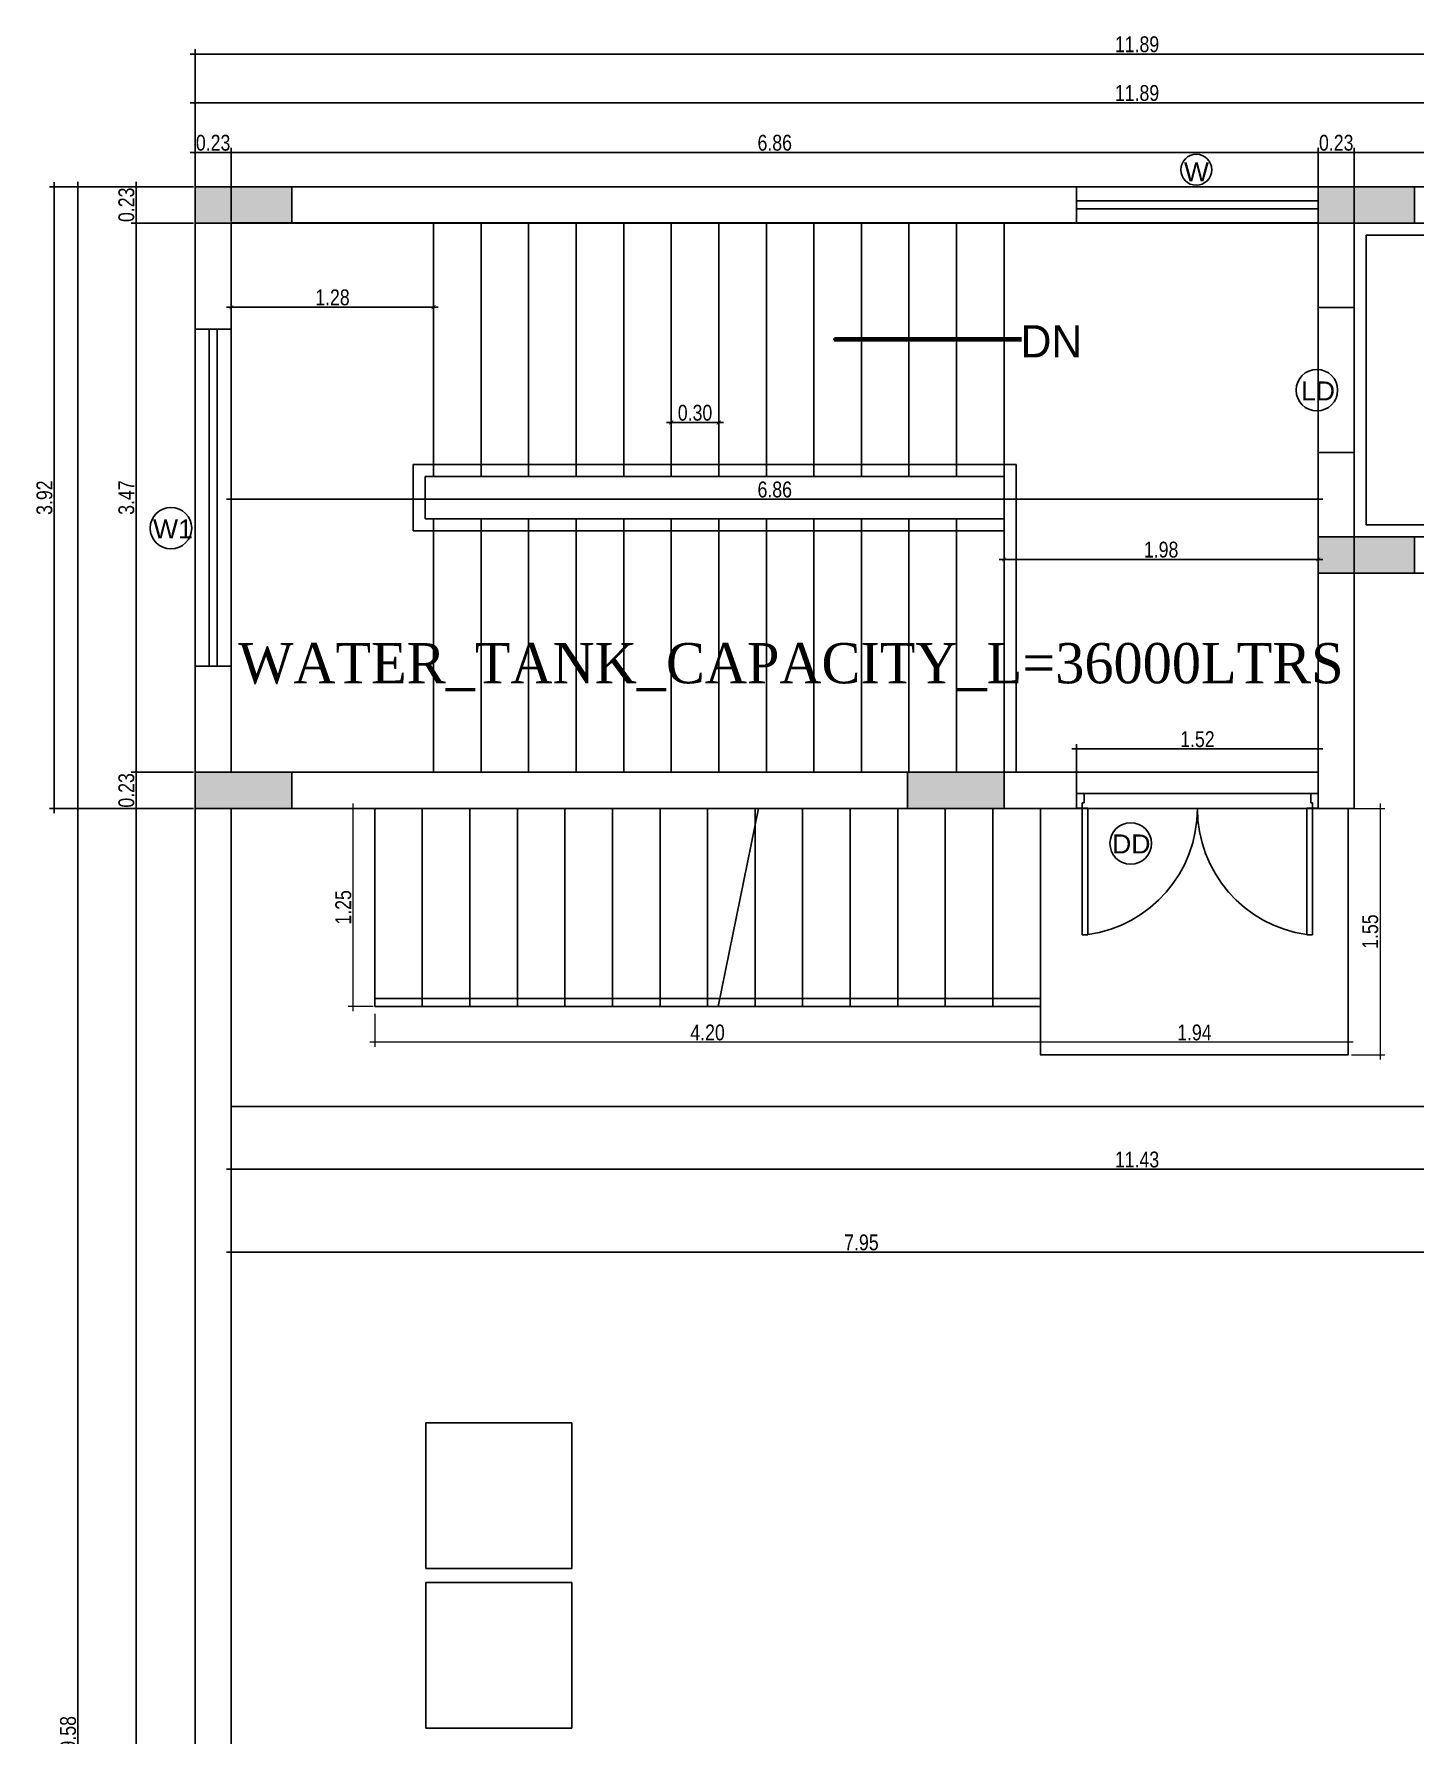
# Model space of a CAD drawing. Header units: metres. Extents: x 13627 to 13863, y 9458 to 9526.
# Drawn here: x 13849.8 to 13858.51, y 9486.92 to 9497.65 of the extents above; entities that cross this region are included whole.
import ezdxf

# ---------------------------------------------------------------- set-up
doc = ezdxf.new("R2010")
doc.units = ezdxf.units.M
doc.header["$LTSCALE"] = 150
doc.header["$PDMODE"] = 35
doc.linetypes.add('DOT2', pattern=[0.125, 0, -0.125])
doc.linetypes.add('HIDDEN', pattern=[0.375, 0.25, -0.125])
doc.layers.get('0').update_dxf_attribs({"linetype": 'CONTINUOUS'})
doc.layers.get('DEFPOINTS').update_dxf_attribs({"color": 1, "linetype": 'CONTINUOUS'})
for name, color, linetype, lineweight in [('AR_WALL', 7, 'CONTINUOUS', 40), ('BLK_1_FLR_3_STAIR_1_FLIGHT_1', 7, 'CONTINUOUS', 0), ('BLK_1_FLR_3_STAIR_1_LANDING_1', 7, 'CONTINUOUS', 0)]:
    doc.layers.add(name, color=color, linetype=linetype, lineweight=lineweight)
doc.layers.add('BLK_1_FLR_3_BLT_UP_AREA', color=1, linetype='CONTINUOUS', plot=False)
for name, color, linetype in [('BLK_1_FLR_3_EXIT_WIDTH_DOOR', 2, 'CONTINUOUS'), ('BLK_1_FLR_3_ROOF_AREA', 54, 'CONTINUOUS'), ('BLK_1_FLR_4_ROOF_AREA', 54, 'CONTINUOUS'), ('BLK_1_LVL_3_BLDG_FOOT_PRINT', 1, 'CONTINUOUS'), ('BLK_1_ROOF_WATER_TANK_HT', 235, 'CONTINUOUS'), ('BLK_1_STAIR_HEADROOM', 55, 'CONTINUOUS'), ('BLK_1_TERRACESERVICE_UTILITYDISTANCE', 1, 'CONTINUOUS'), ('DIM', 7, 'CONTINUOUS'), ('DOOR', 1, 'CONTINUOUS'), ('SOLAR_PANEL', 3, 'CONTINUOUS'), ('SOLAR_WATER_HEATER', 1, 'CONTINUOUS'), ('WALL', 7, 'CONTINUOUS'), ('WATER_TANK_CALCULATION', 150, 'CONTINUOUS')]:
    doc.layers.add(name, color=color, linetype=linetype)
doc.styles.add('23', font='sanss___.ttf', dxfattribs={"width": 0.95})
doc.styles.add('Arial', font='arial.ttf', dxfattribs={"width": 0.8})
doc.styles.add('ED', font='romantic.ttf', dxfattribs={"width": 0.96})
doc.styles.add('Int gokilan', font='arial.ttf', dxfattribs={"height": 12})
doc.styles.add('ROMANS', font='sanss___.ttf', dxfattribs={"width": 0.95})
doc.dimstyles.new('Copy of vi', dxfattribs={"dimscale": 0, "dimtxt": 12, "dimasz": 1, "dimexe": 0.1875, "dimexo": 0.0625, "dimgap": 1, "dimtad": 1, "dimdec": 1, "dimrnd": 0.5, "dimzin": 3, "dimdsep": 46, "dimlunit": 4, "dimtxsty": 'ROMANS', "dimblk1": 'ARR', "dimblk2": 'ARR', "dimsah": 1, "dimcen": 0.0625, "dimdle": 5.5, "dimse1": 1, "dimse2": 1, "dimclrd": 11, "dimclre": 9, "dimclrt": 2, "dimadec": 0, "dimazin": 0, "dimtfac": 0.6, "dimtdec": 1, "dimtmove": 2, "dimatfit": 3, "dimldrblk": 'A', "dimfxl": 0, "dimtolj": 1, "dimtzin": 2, "dimarcsym": 0})
doc.dimstyles.get("Standard").update_dxf_attribs({"dimtxt": 0.1, "dimasz": 0.1, "dimexe": 0.03, "dimexo": 0.01, "dimgap": 0.01, "dimtad": 1, "dimzin": 3, "dimdsep": 46, "dimtxsty": 'Arial', "dimblk": 'ARCHTICK', "dimcen": 0.0625, "dimdle": 0.03, "dimclrd": 256, "dimclre": 9, "dimclrt": 256, "dimadec": 0, "dimazin": 0, "dimtfac": 0.6, "dimtofl": 0, "dimtmove": 1, "dimatfit": 3, "dimldrblk": 'OPEN90', "dimfxl": 0, "dimtolj": 1, "dimtzin": 0, "dimlwd": -1, "dimlwe": -1, "dimarcsym": 0})

# ---------------------------------------------------------------- blocks, each defined once
blk = doc.blocks.new('A')
at = {"layer": 'DIM', "color": 9, "linetype": 'ByBlock'}
for p, q in [((-0.13, 0), (0.13, 0)), ((-0.08, -0.08), (0.08, 0.08)), ((0, 0.13), (0, -0.13))]:
    blk.add_line(p, q, dxfattribs=at)
blk = doc.blocks.new('ARROW')
at = {"layer": 'WALL'}
blk.add_blockref('A', (0, 0), dxfattribs=at)
blk = doc.blocks.new('ARR')
at = {"layer": 'DIM'}
blk.add_blockref('ARROW', (0, 0), dxfattribs=at)
blk = doc.blocks.new('_ArchTick')
at = {"color": 0, "linetype": 'ByBlock', "const_width": 0.00381}
blk.add_lwpolyline([(-0.0127, -0.0127), (0.0127, 0.0127)], dxfattribs=at)
blk = doc.blocks.new('*D246')
blk.add_line((48.342, 20.567), (47.006, 20.567))
at = {"color": 9}
for p, q in [((47.036, 20.346), (47.036, 20.597)), ((48.312, 20.346), (48.312, 20.597))]:
    blk.add_line(p, q, dxfattribs=at)
at = {"layer": 'DEFPOINTS', "color": 0}
for p in [(47.036, 20.567), (47.036, 20.336), (48.312, 20.336)]:
    blk.add_point(p, dxfattribs=at)
at = {"rotation": 180}
blk.add_blockref('_ArchTick', (47.036, 20.567), dxfattribs=at)
blk.add_blockref('_ArchTick', (48.312, 20.567))
at = {"insert": (47.674, 20.628), "char_height": 0.1, "attachment_point": 5, "style": 'Arial'}
blk.add_mtext('\\A1;1.28', dxfattribs=at)
blk = doc.blocks.new('_Open90')
at = {"layer": 'AR_WALL', "color": 0, "lineweight": -2}
for p, q in [((0, 0), (-0.0254, 0)), ((-0.0127, 0.0127), (0, 0)), ((0, 0), (-0.0127, -0.0127))]:
    blk.add_line(p, q, dxfattribs=at)
blk = doc.blocks.new('A$C1378589D')
at = {"layer": 'DOOR', "color": 40}
for p, q in [((0.035, 0.094), (0.035, 0.892)), ((0.071, 0.892), (0.035, 0.892)), ((0.071, 0.094), (0.071, 0.892)), ((1.453, 0.094), (1.453, 0.892)), ((1.453, 0.892), (1.489, 0.892)), ((1.489, 0.094), (1.489, 0.892)), ((0.035, 0.094), (0.071, 0.094)), ((1.489, 0.094), (1.453, 0.094))]:
    blk.add_line(p, q, dxfattribs=at)
at = {"layer": 'DOOR', "color": 230}
for p, q in [((0.035, 0.094), (0, 0.094)), ((0, 0), (0, 0.094)), ((0, 0), (0.047, 0)), ((0.035, 0.059), (0.035, 0.094)), ((0.047, 0.059), (0.035, 0.059)), ((0.047, 0), (0.047, 0.059)), ((1.477, 0.059), (1.489, 0.059)), ((1.477, 0), (1.477, 0.059)), ((1.524, 0), (1.477, 0)), ((1.489, 0.094), (1.524, 0.094)), ((1.489, 0.059), (1.489, 0.094)), ((1.524, 0), (1.524, 0.094))]:
    blk.add_line(p, q, dxfattribs=at)
at = {"layer": 'DOOR', "color": 145}
for centre, start, end in [((-0.04, 0.097), 359.8144, 82.0332), ((1.564, 0.097), 97.9668, 180.1856)]:
    blk.add_arc(centre, 0.802, start, end, dxfattribs=at)
blk = doc.blocks.new('*D248')
at = {"color": 9}
for p, q in [((51.912, 18.872), (51.912, 19.005)), ((53.894, 19.044), (53.894, 18.945))]:
    blk.add_line(p, q, dxfattribs=at)
blk.add_line((53.924, 18.975), (51.882, 18.975))
at = {"layer": 'DEFPOINTS', "color": 0}
for p in [(53.894, 19.054), (51.912, 18.975), (51.912, 18.862)]:
    blk.add_point(p, dxfattribs=at)
at = {"rotation": 180}
blk.add_blockref('_ArchTick', (51.912, 18.975), dxfattribs=at)
blk.add_blockref('_ArchTick', (53.894, 18.975))
at = {"insert": (52.903, 19.036), "char_height": 0.1, "attachment_point": 5, "style": 'Arial'}
blk.add_mtext('\\A1;1.98', dxfattribs=at)
blk = doc.blocks.new('*D220')
blk.add_line((50.142, 19.839), (49.782, 19.839))
at = {"color": 9}
for p, q in [((49.812, 19.841), (49.812, 19.809)), ((50.112, 19.841), (50.112, 19.809))]:
    blk.add_line(p, q, dxfattribs=at)
at = {"layer": 'DEFPOINTS', "color": 0}
for p in [(49.812, 19.851), (49.812, 19.839), (50.112, 19.851)]:
    blk.add_point(p, dxfattribs=at)
at = {"rotation": 180}
blk.add_blockref('_ArchTick', (49.812, 19.839), dxfattribs=at)
blk.add_blockref('_ArchTick', (50.112, 19.839))
at = {"insert": (49.962, 19.9), "char_height": 0.1, "attachment_point": 5, "style": 'Arial'}
blk.add_mtext('\\A1;0.30', dxfattribs=at)
blk = doc.blocks.new('*D221')
blk.add_line((47.066, 21.543), (46.777, 21.543))
at = {"color": 9}
for p, q in [((46.807, 21.108), (46.807, 21.573)), ((47.036, 21.108), (47.036, 21.573))]:
    blk.add_line(p, q, dxfattribs=at)
at = {"layer": 'DEFPOINTS', "color": 0}
for p in [(46.807, 21.543), (46.807, 21.098), (47.036, 21.098)]:
    blk.add_point(p, dxfattribs=at)
at = {"xscale": 0.1, "yscale": 0.1, "zscale": 0.1, "rotation": 180}
blk.add_blockref('_ArchTick', (46.807, 21.543), dxfattribs=at)
at = {"xscale": 0.1, "yscale": 0.1, "zscale": 0.1}
blk.add_blockref('_ArchTick', (47.036, 21.543), dxfattribs=at)
at = {"insert": (46.921, 21.604), "char_height": 0.1, "attachment_point": 5, "style": 'Arial'}
blk.add_mtext('\\A1;0.23', dxfattribs=at)
blk = doc.blocks.new('*D222')
blk.add_line((47.006, 21.543), (53.924, 21.543))
at = {"color": 9}
for p, q in [((47.036, 21.118), (47.036, 21.573)), ((53.894, 21.108), (53.894, 21.573))]:
    blk.add_line(p, q, dxfattribs=at)
at = {"layer": 'DEFPOINTS', "color": 0}
for p in [(53.894, 21.543), (47.036, 21.108), (53.894, 21.098)]:
    blk.add_point(p, dxfattribs=at)
at = {"xscale": 0.1, "yscale": 0.1, "zscale": 0.1, "rotation": 180}
blk.add_blockref('_ArchTick', (47.036, 21.543), dxfattribs=at)
at = {"xscale": 0.1, "yscale": 0.1, "zscale": 0.1}
blk.add_blockref('_ArchTick', (53.894, 21.543), dxfattribs=at)
at = {"insert": (50.465, 21.604), "char_height": 0.1, "attachment_point": 5, "style": 'Arial'}
blk.add_mtext('\\A1;6.86', dxfattribs=at)
blk = doc.blocks.new('*D223')
blk.add_line((53.864, 21.543), (54.152, 21.543))
at = {"color": 9}
for p, q in [((53.894, 21.108), (53.894, 21.573)), ((54.122, 21.108), (54.122, 21.573))]:
    blk.add_line(p, q, dxfattribs=at)
at = {"layer": 'DEFPOINTS', "color": 0}
for p in [(54.122, 21.543), (53.894, 21.098), (54.122, 21.098)]:
    blk.add_point(p, dxfattribs=at)
at = {"xscale": 0.1, "yscale": 0.1, "zscale": 0.1, "rotation": 180}
blk.add_blockref('_ArchTick', (53.894, 21.543), dxfattribs=at)
at = {"xscale": 0.1, "yscale": 0.1, "zscale": 0.1}
blk.add_blockref('_ArchTick', (54.122, 21.543), dxfattribs=at)
at = {"insert": (54.008, 21.604), "char_height": 0.1, "attachment_point": 5, "style": 'Arial'}
blk.add_mtext('\\A1;0.23', dxfattribs=at)
blk = doc.blocks.new('*D224')
blk.add_line((54.092, 21.543), (55.829, 21.543))
at = {"color": 9}
for p, q in [((54.122, 21.118), (54.122, 21.573)), ((55.799, 21.108), (55.799, 21.573))]:
    blk.add_line(p, q, dxfattribs=at)
at = {"layer": 'DEFPOINTS', "color": 0}
for p in [(55.799, 21.543), (54.122, 21.108), (55.799, 21.098)]:
    blk.add_point(p, dxfattribs=at)
at = {"xscale": 0.1, "yscale": 0.1, "zscale": 0.1, "rotation": 180}
blk.add_blockref('_ArchTick', (54.122, 21.543), dxfattribs=at)
at = {"xscale": 0.1, "yscale": 0.1, "zscale": 0.1}
blk.add_blockref('_ArchTick', (55.799, 21.543), dxfattribs=at)
at = {"insert": (54.96, 21.604), "char_height": 0.1, "attachment_point": 5, "style": 'Arial'}
blk.add_mtext('\\A1;1.68', dxfattribs=at)
blk = doc.blocks.new('*D228')
blk.add_line((58.724, 21.857), (46.777, 21.857))
at = {"color": 9}
for p, q in [((46.807, 21.337), (46.807, 21.887)), ((58.694, 21.337), (58.694, 21.887))]:
    blk.add_line(p, q, dxfattribs=at)
at = {"layer": 'DEFPOINTS', "color": 0}
for p in [(46.807, 21.857), (46.807, 21.327), (58.694, 21.327)]:
    blk.add_point(p, dxfattribs=at)
at = {"xscale": 0.1, "yscale": 0.1, "zscale": 0.1, "rotation": 180}
blk.add_blockref('_ArchTick', (46.807, 21.857), dxfattribs=at)
at = {"xscale": 0.1, "yscale": 0.1, "zscale": 0.1}
blk.add_blockref('_ArchTick', (58.694, 21.857), dxfattribs=at)
at = {"insert": (52.751, 21.918), "char_height": 0.1, "attachment_point": 5, "style": 'Arial'}
blk.add_mtext('\\A1;11.89', dxfattribs=at)
blk = doc.blocks.new('*D239')
at = {"color": 9}
for p, q in [((46.797, 17.403), (46.405, 17.403)), ((46.797, 1.972), (46.405, 1.972))]:
    blk.add_line(p, q, dxfattribs=at)
blk.add_line((46.435, 1.942), (46.435, 17.433))
at = {"layer": 'DEFPOINTS', "color": 0}
for p in [(46.435, 17.403), (46.807, 17.403), (46.807, 1.972)]:
    blk.add_point(p, dxfattribs=at)
at = {"xscale": 0.1, "yscale": 0.1, "zscale": 0.1}
for p, rotation in [((46.435, 17.403), 90), ((46.435, 1.972), 270)]:
    blk.add_blockref('_ArchTick', p, dxfattribs=dict(at, rotation=rotation))
at = {"insert": (46.374, 9.688), "char_height": 0.1, "attachment_point": 5, "rotation": 90, "style": 'Arial'}
blk.add_mtext('\\A1;15.43', dxfattribs=at)
blk = doc.blocks.new('*D240')
at = {"color": 9}
for p, q in [((46.797, 17.632), (46.405, 17.632)), ((46.797, 17.403), (46.405, 17.403))]:
    blk.add_line(p, q, dxfattribs=at)
blk.add_line((46.435, 17.373), (46.435, 17.662))
at = {"layer": 'DEFPOINTS', "color": 0}
for p in [(46.435, 17.632), (46.807, 17.632), (46.807, 17.403)]:
    blk.add_point(p, dxfattribs=at)
at = {"xscale": 0.1, "yscale": 0.1, "zscale": 0.1}
for p, rotation in [((46.435, 17.632), 90), ((46.435, 17.403), 270)]:
    blk.add_blockref('_ArchTick', p, dxfattribs=dict(at, rotation=rotation))
at = {"insert": (46.374, 17.517), "char_height": 0.1, "attachment_point": 5, "rotation": 90, "style": 'Arial'}
blk.add_mtext('\\A1;0.23', dxfattribs=at)
blk = doc.blocks.new('*D241')
at = {"color": 9}
for p, q in [((46.797, 21.098), (46.405, 21.098)), ((46.797, 17.632), (46.405, 17.632))]:
    blk.add_line(p, q, dxfattribs=at)
blk.add_line((46.435, 17.602), (46.435, 21.128))
at = {"layer": 'DEFPOINTS', "color": 0}
for p in [(46.435, 21.098), (46.807, 21.098), (46.807, 17.632)]:
    blk.add_point(p, dxfattribs=at)
at = {"xscale": 0.1, "yscale": 0.1, "zscale": 0.1}
for p, rotation in [((46.435, 21.098), 90), ((46.435, 17.632), 270)]:
    blk.add_blockref('_ArchTick', p, dxfattribs=dict(at, rotation=rotation))
at = {"insert": (46.374, 19.365), "char_height": 0.1, "attachment_point": 5, "rotation": 90, "style": 'Arial'}
blk.add_mtext('\\A1;3.47', dxfattribs=at)
blk = doc.blocks.new('*D242')
at = {"color": 9}
for p, q in [((46.797, 21.327), (46.405, 21.327)), ((46.797, 21.098), (46.405, 21.098))]:
    blk.add_line(p, q, dxfattribs=at)
blk.add_line((46.435, 21.068), (46.435, 21.357))
at = {"layer": 'DEFPOINTS', "color": 0}
for p in [(46.435, 21.327), (46.807, 21.327), (46.807, 21.098)]:
    blk.add_point(p, dxfattribs=at)
at = {"xscale": 0.1, "yscale": 0.1, "zscale": 0.1}
for p, rotation in [((46.435, 21.327), 90), ((46.435, 21.098), 270)]:
    blk.add_blockref('_ArchTick', p, dxfattribs=dict(at, rotation=rotation))
at = {"insert": (46.374, 21.213), "char_height": 0.1, "attachment_point": 5, "rotation": 90, "style": 'Arial'}
blk.add_mtext('\\A1;0.23', dxfattribs=at)
blk = doc.blocks.new('*D243')
at = {"color": 9}
for p, q in [((46.787, 21.327), (46.037, 21.327)), ((46.797, 1.743), (46.037, 1.743))]:
    blk.add_line(p, q, dxfattribs=at)
blk.add_line((46.067, 21.357), (46.067, 1.713))
at = {"layer": 'DEFPOINTS', "color": 0}
for p in [(46.797, 21.327), (46.067, 1.743), (46.807, 1.743)]:
    blk.add_point(p, dxfattribs=at)
at = {"xscale": 0.1, "yscale": 0.1, "zscale": 0.1}
for p, rotation in [((46.067, 21.327), 90), ((46.067, 1.743), 270)]:
    blk.add_blockref('_ArchTick', p, dxfattribs=dict(at, rotation=rotation))
at = {"insert": (46.006, 11.535), "char_height": 0.1, "attachment_point": 5, "rotation": 90, "style": 'Arial'}
blk.add_mtext('\\A1;19.58', dxfattribs=at)
blk = doc.blocks.new('*D97')
at = {"layer": 'BLK_1_FLR_3_EXIT_WIDTH_DOOR'}
blk.add_line((13856.348, 9493.14), (13857.932, 9493.14), dxfattribs=at)
at = {"layer": 'BLK_1_FLR_3_EXIT_WIDTH_DOOR', "color": 9}
for p, q in [((13856.378, 9492.775), (13856.378, 9493.17)), ((13857.902, 9492.775), (13857.902, 9493.17))]:
    blk.add_line(p, q, dxfattribs=at)
at = {"layer": 'DEFPOINTS', "color": 0}
for p in [(13857.902, 9493.14), (13856.378, 9492.765), (13857.902, 9492.765)]:
    blk.add_point(p, dxfattribs=at)
at = {"layer": 'BLK_1_FLR_3_EXIT_WIDTH_DOOR', "xscale": 0.1, "yscale": 0.1, "zscale": 0.1, "rotation": 180}
blk.add_blockref('_ArchTick', (13856.378, 9493.14), dxfattribs=at)
at = {"layer": 'BLK_1_FLR_3_EXIT_WIDTH_DOOR', "xscale": 0.1, "yscale": 0.1, "zscale": 0.1}
blk.add_blockref('_ArchTick', (13857.902, 9493.14), dxfattribs=at)
at = {"layer": 'BLK_1_FLR_3_EXIT_WIDTH_DOOR', "insert": (13857.14, 9493.201), "char_height": 0.1, "attachment_point": 5, "style": 'Arial'}
blk.add_mtext('\\A1;1.52', dxfattribs=at)
blk = doc.blocks.new('*D101')
at = {"layer": 'BLK_1_TERRACESERVICE_UTILITYDISTANCE', "color": 2}
blk.add_line((13851.014, 9494.716), (13857.932, 9494.716), dxfattribs=at)
at = {"layer": 'BLK_1_TERRACESERVICE_UTILITYDISTANCE', "color": 9}
for p, q in [((13851.044, 9494.766), (13851.044, 9494.686)), ((13857.902, 9494.766), (13857.902, 9494.686))]:
    blk.add_line(p, q, dxfattribs=at)
at = {"layer": 'DEFPOINTS', "color": 0}
for p in [(13851.044, 9494.776), (13857.902, 9494.776), (13857.902, 9494.716)]:
    blk.add_point(p, dxfattribs=at)
at = {"layer": 'BLK_1_TERRACESERVICE_UTILITYDISTANCE', "color": 2, "xscale": 0.1, "yscale": 0.1, "zscale": 0.1, "rotation": 180}
blk.add_blockref('_ArchTick', (13851.044, 9494.716), dxfattribs=at)
at = {"layer": 'BLK_1_TERRACESERVICE_UTILITYDISTANCE', "color": 2, "xscale": 0.1, "yscale": 0.1, "zscale": 0.1}
blk.add_blockref('_ArchTick', (13857.902, 9494.716), dxfattribs=at)
at = {"layer": 'BLK_1_TERRACESERVICE_UTILITYDISTANCE', "color": 2, "insert": (13854.473, 9494.777), "char_height": 0.1, "attachment_point": 5, "style": 'Arial'}
blk.add_mtext('\\A1;6.86', dxfattribs=at)
blk = doc.blocks.new('*D102')
at = {"layer": 'BLK_1_STAIR_HEADROOM', "color": 9}
for p, q in [((13850.805, 9496.688), (13849.896, 9496.688)), ((13850.805, 9492.765), (13849.896, 9492.765))]:
    blk.add_line(p, q, dxfattribs=at)
at = {"layer": 'BLK_1_STAIR_HEADROOM', "color": 1}
blk.add_line((13849.926, 9496.718), (13849.926, 9492.735), dxfattribs=at)
at = {"layer": 'DEFPOINTS', "color": 0}
for p in [(13850.815, 9496.688), (13849.926, 9492.765), (13850.815, 9492.765)]:
    blk.add_point(p, dxfattribs=at)
at = {"layer": 'BLK_1_STAIR_HEADROOM', "color": 1, "xscale": 0.1, "yscale": 0.1, "zscale": 0.1}
for p, rotation in [((13849.926, 9496.688), 90), ((13849.926, 9492.765), 270)]:
    blk.add_blockref('_ArchTick', p, dxfattribs=dict(at, rotation=rotation))
at = {"layer": 'BLK_1_STAIR_HEADROOM', "color": 1, "insert": (13849.865, 9494.726), "char_height": 0.1, "attachment_point": 5, "rotation": 90, "style": 'Arial'}
blk.add_mtext('\\A1;3.92', dxfattribs=at)
blk = doc.blocks.new('*D103')
at = {"layer": 'BLK_1_STAIR_HEADROOM', "color": 1}
blk.add_line((13862.732, 9497.526), (13850.785, 9497.526), dxfattribs=at)
at = {"layer": 'BLK_1_STAIR_HEADROOM', "color": 9}
for p, q in [((13850.815, 9496.698), (13850.815, 9497.556)), ((13862.702, 9496.698), (13862.702, 9497.556))]:
    blk.add_line(p, q, dxfattribs=at)
at = {"layer": 'DEFPOINTS', "color": 0}
for p in [(13850.815, 9497.526), (13850.815, 9496.688), (13862.702, 9496.688)]:
    blk.add_point(p, dxfattribs=at)
at = {"layer": 'BLK_1_STAIR_HEADROOM', "color": 1, "xscale": 0.1, "yscale": 0.1, "zscale": 0.1, "rotation": 180}
blk.add_blockref('_ArchTick', (13850.815, 9497.526), dxfattribs=at)
at = {"layer": 'BLK_1_STAIR_HEADROOM', "color": 1, "xscale": 0.1, "yscale": 0.1, "zscale": 0.1}
blk.add_blockref('_ArchTick', (13862.702, 9497.526), dxfattribs=at)
at = {"layer": 'BLK_1_STAIR_HEADROOM', "color": 1, "insert": (13856.759, 9497.587), "char_height": 0.1, "attachment_point": 5, "style": 'Arial'}
blk.add_mtext('\\A1;11.89', dxfattribs=at)
blk = doc.blocks.new('*D187')
at = {"layer": 'BLK_1_TERRACESERVICE_UTILITYDISTANCE', "color": 9}
for p, q in [((13851.044, 9491.793), (13851.044, 9490.457)), ((13862.474, 9491.793), (13862.474, 9490.457))]:
    blk.add_line(p, q, dxfattribs=at)
at = {"layer": 'BLK_1_TERRACESERVICE_UTILITYDISTANCE', "color": 1}
blk.add_line((13851.014, 9490.487), (13862.504, 9490.487), dxfattribs=at)
at = {"layer": 'DEFPOINTS', "color": 0}
for p in [(13851.044, 9491.803), (13862.474, 9491.803), (13862.474, 9490.487)]:
    blk.add_point(p, dxfattribs=at)
at = {"layer": 'BLK_1_TERRACESERVICE_UTILITYDISTANCE', "color": 1, "xscale": 0.1, "yscale": 0.1, "zscale": 0.1, "rotation": 180}
blk.add_blockref('_ArchTick', (13851.044, 9490.487), dxfattribs=at)
at = {"layer": 'BLK_1_TERRACESERVICE_UTILITYDISTANCE', "color": 1, "xscale": 0.1, "yscale": 0.1, "zscale": 0.1}
blk.add_blockref('_ArchTick', (13862.474, 9490.487), dxfattribs=at)
at = {"layer": 'BLK_1_TERRACESERVICE_UTILITYDISTANCE', "color": 1, "insert": (13856.759, 9490.548), "char_height": 0.1, "attachment_point": 5, "style": 'Arial'}
blk.add_mtext('\\A1;11.43', dxfattribs=at)
blk = doc.blocks.new('*D191')
at = {"layer": 'BLK_1_FLR_3_STAIR_1_FLIGHT_1', "color": 2}
blk.add_line((13851.812, 9491.485), (13851.812, 9492.795), dxfattribs=at)
at = {"layer": 'BLK_1_FLR_3_STAIR_1_FLIGHT_1', "color": 9}
for p, q in [((13851.939, 9492.765), (13851.782, 9492.765)), ((13851.939, 9491.515), (13851.782, 9491.515))]:
    blk.add_line(p, q, dxfattribs=at)
at = {"layer": 'DEFPOINTS', "color": 0}
for p in [(13851.812, 9492.765), (13851.949, 9492.765), (13851.949, 9491.515)]:
    blk.add_point(p, dxfattribs=at)
at = {"layer": 'BLK_1_FLR_3_STAIR_1_FLIGHT_1', "color": 2, "xscale": 0.1, "yscale": 0.1, "zscale": 0.1}
for p, rotation in [((13851.812, 9492.765), 90), ((13851.812, 9491.515), 270)]:
    blk.add_blockref('_ArchTick', p, dxfattribs=dict(at, rotation=rotation))
at = {"layer": 'BLK_1_FLR_3_STAIR_1_FLIGHT_1', "color": 2, "insert": (13851.751, 9492.14), "char_height": 0.1, "attachment_point": 5, "rotation": 90, "style": 'Arial'}
blk.add_mtext('\\A1;1.25', dxfattribs=at)
blk = doc.blocks.new('*D192')
at = {"layer": 'BLK_1_FLR_3_STAIR_1_FLIGHT_1', "color": 9}
for p, q in [((13851.949, 9491.469), (13851.949, 9491.259)), ((13856.149, 9491.469), (13856.149, 9491.259))]:
    blk.add_line(p, q, dxfattribs=at)
at = {"layer": 'BLK_1_FLR_3_STAIR_1_FLIGHT_1', "color": 1}
blk.add_line((13856.179, 9491.289), (13851.919, 9491.289), dxfattribs=at)
at = {"layer": 'DEFPOINTS', "color": 0}
for p in [(13851.949, 9491.515), (13856.149, 9491.515), (13851.949, 9491.289)]:
    blk.add_point(p, dxfattribs=at)
at = {"layer": 'BLK_1_FLR_3_STAIR_1_FLIGHT_1', "color": 1, "xscale": 0.1, "yscale": 0.1, "zscale": 0.1, "rotation": 180}
blk.add_blockref('_ArchTick', (13851.949, 9491.289), dxfattribs=at)
at = {"layer": 'BLK_1_FLR_3_STAIR_1_FLIGHT_1', "color": 1, "xscale": 0.1, "yscale": 0.1, "zscale": 0.1}
blk.add_blockref('_ArchTick', (13856.149, 9491.289), dxfattribs=at)
at = {"layer": 'BLK_1_FLR_3_STAIR_1_FLIGHT_1', "color": 1, "insert": (13854.049, 9491.35), "char_height": 0.1, "attachment_point": 5, "style": 'Arial'}
blk.add_mtext('\\A1;4.20', dxfattribs=at)
blk = doc.blocks.new('*D193')
at = {"layer": 'BLK_1_FLR_3_STAIR_1_LANDING_1', "color": 1}
blk.add_line((13858.293, 9492.795), (13858.293, 9491.18), dxfattribs=at)
at = {"layer": 'BLK_1_FLR_3_STAIR_1_LANDING_1', "color": 9}
for p, q in [((13858.113, 9492.765), (13858.323, 9492.765)), ((13858.113, 9491.21), (13858.323, 9491.21))]:
    blk.add_line(p, q, dxfattribs=at)
at = {"layer": 'DEFPOINTS', "color": 0}
for p in [(13858.092, 9492.765), (13858.092, 9491.21), (13858.293, 9491.21)]:
    blk.add_point(p, dxfattribs=at)
at = {"layer": 'BLK_1_FLR_3_STAIR_1_LANDING_1', "color": 1, "xscale": 0.1, "yscale": 0.1, "zscale": 0.1}
for p, rotation in [((13858.293, 9492.765), 90), ((13858.293, 9491.21), 270)]:
    blk.add_blockref('_ArchTick', p, dxfattribs=dict(at, rotation=rotation))
at = {"layer": 'BLK_1_FLR_3_STAIR_1_LANDING_1', "color": 1, "insert": (13858.231, 9491.987), "char_height": 0.1, "attachment_point": 5, "rotation": 90, "style": 'Arial'}
blk.add_mtext('\\A1;1.55', dxfattribs=at)
blk = doc.blocks.new('*D194')
at = {"layer": 'BLK_1_FLR_3_STAIR_1_LANDING_1', "color": 2}
blk.add_line((13858.122, 9491.289), (13856.119, 9491.289), dxfattribs=at)
at = {"layer": 'BLK_1_FLR_3_STAIR_1_LANDING_1', "color": 9}
for p, q in [((13856.149, 9491.22), (13856.149, 9491.319)), ((13858.092, 9491.22), (13858.092, 9491.319))]:
    blk.add_line(p, q, dxfattribs=at)
at = {"layer": 'DEFPOINTS', "color": 0}
for p in [(13856.149, 9491.289), (13856.149, 9491.21), (13858.092, 9491.21)]:
    blk.add_point(p, dxfattribs=at)
at = {"layer": 'BLK_1_FLR_3_STAIR_1_LANDING_1', "color": 2, "xscale": 0.1, "yscale": 0.1, "zscale": 0.1, "rotation": 180}
blk.add_blockref('_ArchTick', (13856.149, 9491.289), dxfattribs=at)
at = {"layer": 'BLK_1_FLR_3_STAIR_1_LANDING_1', "color": 2, "xscale": 0.1, "yscale": 0.1, "zscale": 0.1}
blk.add_blockref('_ArchTick', (13858.092, 9491.289), dxfattribs=at)
at = {"layer": 'BLK_1_FLR_3_STAIR_1_LANDING_1', "color": 2, "insert": (13857.121, 9491.35), "char_height": 0.1, "attachment_point": 5, "style": 'Arial'}
blk.add_mtext('\\A1;1.94', dxfattribs=at)
blk = doc.blocks.new('*D249')
blk.add_line((13859.026, 9489.964), (13851.014, 9489.964))
at = {"color": 9, "linetype": 'DOT2'}
for p, q in [((13851.044, 9489.964), (13851.044, 9489.934)), ((13858.996, 9489.964), (13858.996, 9489.934))]:
    blk.add_line(p, q, dxfattribs=at)
at = {"layer": 'DEFPOINTS', "color": 0}
for p in [(13851.044, 9490.884), (13858.996, 9490.884), (13851.044, 9489.964)]:
    blk.add_point(p, dxfattribs=at)
at = {"xscale": 0.1, "yscale": 0.1, "zscale": 0.1, "rotation": 180}
blk.add_blockref('_ArchTick', (13851.044, 9489.964), dxfattribs=at)
at = {"xscale": 0.1, "yscale": 0.1, "zscale": 0.1}
blk.add_blockref('_ArchTick', (13858.996, 9489.964), dxfattribs=at)
at = {"insert": (13855.02, 9490.025), "char_height": 0.1, "attachment_point": 5, "style": 'Arial'}
blk.add_mtext('\\A1;7.95', dxfattribs=at)
blk = doc.blocks.new('TF')
for points in [[(47.417, 21.327), (47.417, 21.098), (46.807, 21.098), (46.807, 21.327)], [(54.503, 21.327), (54.503, 21.098), (53.894, 21.098), (53.894, 21.327)], [(54.503, 19.117), (54.503, 18.888), (53.894, 18.888), (53.894, 19.117)], [(47.417, 17.632), (47.417, 17.403), (46.807, 17.403), (46.807, 17.632)], [(51.912, 17.403), (51.912, 17.632), (51.303, 17.632), (51.303, 17.403)]]:
    blk.add_hatch(color=256).paths.add_polyline_path(points)
for p, q in [((46.807, 20.429), (46.807, 21.327)), ((52.37, 21.327), (46.807, 21.327)), ((56.122, 21.327), (49.839, 21.327)), ((52.37, 21.098), (52.37, 21.327)), ((53.894, 20.565), (53.894, 21.327)), ((47.036, 20.429), (47.036, 21.098)), ((47.036, 21.098), (52.37, 21.098)), ((54.122, 20.565), (54.122, 21.098)), ((54.122, 20.565), (53.894, 20.565)), ((47.036, 20.429), (46.807, 20.429)), ((53.894, 18.888), (53.894, 19.65)), ((54.122, 19.65), (53.894, 19.65)), ((54.122, 19.117), (54.122, 19.65)), ((53.894, 18.888), (53.894, 17.632)), ((55.799, 18.888), (54.122, 18.888)), ((54.122, 18.888), (54.122, 17.403)), ((46.807, 17.403), (46.807, 18.301)), ((47.036, 18.301), (46.807, 18.301)), ((47.036, 17.632), (47.036, 18.301)), ((47.036, 17.632), (52.37, 17.632)), ((52.37, 17.632), (52.37, 17.403)), ((53.894, 17.403), (53.894, 17.632)), ((46.807, 17.403), (52.37, 17.403)), ((53.894, 17.403), (54.122, 17.403))]:
    blk.add_line(p, q)
at = {"ltscale": 0.25}
for p, q in [((52.37, 21.327), (53.894, 21.327)), ((52.37, 21.238), (53.894, 21.238)), ((52.37, 21.187), (53.894, 21.187)), ((48.312, 19.498), (48.312, 21.098)), ((48.612, 19.498), (48.612, 21.098)), ((48.912, 19.498), (48.912, 21.098)), ((49.212, 19.498), (49.212, 21.098)), ((49.512, 19.498), (49.512, 21.098)), ((49.812, 19.498), (49.812, 21.098)), ((50.112, 19.498), (50.112, 21.098)), ((50.412, 19.498), (50.412, 21.098)), ((50.712, 19.498), (50.712, 21.098)), ((51.012, 19.498), (51.012, 21.098)), ((51.312, 19.498), (51.312, 21.098)), ((51.612, 19.498), (51.612, 21.098)), ((51.912, 19.498), (51.912, 21.098)), ((52.37, 21.098), (53.894, 21.098)), ((46.807, 20.429), (46.807, 18.301)), ((46.896, 20.429), (46.896, 18.301)), ((46.947, 20.429), (46.947, 18.301)), ((47.036, 20.429), (47.036, 18.301)), ((48.183, 19.155), (48.183, 19.574)), ((48.183, 19.574), (51.989, 19.574)), ((51.989, 19.574), (51.989, 17.632)), ((48.312, 19.231), (48.312, 17.632)), ((48.612, 19.231), (48.612, 17.632)), ((48.912, 19.231), (48.912, 17.632)), ((49.212, 19.231), (49.212, 17.632)), ((49.512, 19.231), (49.512, 17.632)), ((49.812, 19.231), (49.812, 17.632)), ((50.112, 19.231), (50.112, 17.632)), ((50.412, 19.231), (50.412, 17.632)), ((50.712, 19.231), (50.712, 17.632)), ((51.012, 19.231), (51.012, 17.632)), ((51.312, 19.231), (51.312, 17.632)), ((51.612, 19.231), (51.612, 17.632)), ((51.912, 19.231), (51.912, 17.632)), ((51.912, 19.155), (48.183, 19.155)), ((48.183, 19.155), (48.183, 19.155)), ((46.807, 17.403), (46.807, 1.743)), ((47.036, 17.403), (47.036, 1.972)), ((50.109, 16.153), (50.363, 17.403)), ((47.941, 16.204), (50.109, 16.204)), ((47.941, 16.153), (50.109, 16.153))]:
    blk.add_line(p, q, dxfattribs=at)
at = {"linetype": 'HIDDEN', "ltscale": 0.25}
for p, q in [((47.941, 17.403), (47.941, 16.153)), ((48.241, 17.403), (48.241, 16.153)), ((48.541, 17.403), (48.541, 16.153)), ((48.841, 17.403), (48.841, 16.153)), ((49.141, 17.403), (49.141, 16.153)), ((49.441, 17.403), (49.441, 16.153)), ((49.741, 17.403), (49.741, 16.153)), ((50.041, 17.403), (50.041, 16.153)), ((50.341, 17.403), (50.341, 16.153)), ((50.641, 17.403), (50.641, 16.153)), ((50.941, 17.403), (50.941, 16.153)), ((51.241, 17.403), (51.241, 16.153)), ((51.541, 17.403), (51.541, 16.153)), ((51.841, 17.403), (51.841, 16.153)), ((52.141, 17.403), (52.141, 16.153)), ((50.109, 16.204), (52.141, 16.204)), ((50.109, 16.153), (52.141, 16.153))]:
    blk.add_line(p, q, dxfattribs=at)
at = {"linetype": 'HIDDEN', "ltscale": 15}
blk.add_line((53.894, 17.498), (52.37, 17.498), dxfattribs=at)
for points in [[(47.417, 21.327), (47.417, 21.098), (46.807, 21.098), (46.807, 21.327)], [(54.503, 21.327), (54.503, 21.098), (53.894, 21.098), (53.894, 21.327)], [(54.503, 19.117), (54.503, 18.888), (53.894, 18.888), (53.894, 19.117)], [(47.417, 17.632), (47.417, 17.403), (46.807, 17.403), (46.807, 17.632)], [(51.912, 17.403), (51.912, 17.632), (51.303, 17.632), (51.303, 17.403)]]:
    blk.add_lwpolyline(points, close=True)
for points in [[(55.799, 21.098), (54.122, 21.098)], [(55.799, 19.117), (54.122, 19.117)]]:
    blk.add_lwpolyline(points)
at = {"ltscale": 0.25}
for points in [[(55.799, 21.098), (55.799, 19.117), (54.122, 19.117), (54.122, 21.098)], [(55.722, 21.022), (55.722, 19.193), (54.198, 19.193), (54.198, 21.022)]]:
    blk.add_lwpolyline(points, close=True, dxfattribs=at)
blk.add_lwpolyline([(48.26, 19.231), (48.26, 19.498), (51.912, 19.498), (51.912, 19.231), (48.26, 19.231)], dxfattribs=at)
at = {"linetype": 'HIDDEN', "ltscale": 0.25}
blk.add_lwpolyline([(52.141, 17.403), (52.141, 15.848), (54.084, 15.848), (54.084, 17.403)], dxfattribs=at)
for centre, radius in [((53.125, 21.434), 0.0976), ((53.886, 20.043), 0.131), ((46.655, 19.172), 0.131), ((52.711, 17.182), 0.131)]:
    blk.add_circle(centre, radius)
at = {"rotation": 180}
blk.add_blockref('A$C1378589D', (53.894, 17.498), dxfattribs=at)
at = {"style": 'Int gokilan'}
for s, p in [('W', (53.047, 21.362)), ('LD', (53.786, 19.978)), ('W1', (46.542, 19.107)), ('DD', (52.594, 17.119))]:
    blk.add_text(s, height=0.12, dxfattribs=at).set_placement(p)
at = {"lineweight": -3, "style": '23', "width": 0.95}
blk.add_text('DN', height=0.2032, dxfattribs=at).set_placement((52.016, 20.25))
at = {"color": 2}
for base, p1, p2, picture, middle in [((46.807, 21.857), (58.694, 21.327), (46.807, 21.327), '*D228', (52.751, 21.918)), ((46.807, 21.543), (47.036, 21.098), (46.807, 21.098), '*D221', (46.921, 21.604)), ((53.894, 21.543), (47.036, 21.108), (53.894, 21.098), '*D222', (50.465, 21.604)), ((54.122, 21.543), (53.894, 21.098), (54.122, 21.098), '*D223', (54.008, 21.604)), ((55.799, 21.543), (54.122, 21.108), (55.799, 21.098), '*D224', (54.96, 21.604))]:
    dim = blk.add_linear_dim(base=base, p1=p1, p2=p2, dimstyle='Standard', dxfattribs=at)
    dim.commit()
    dim.dimension.update_dxf_attribs({"geometry": picture, "text_midpoint": middle})
for base, p1, p2, picture, middle in [((46.067, 1.743), (46.797, 21.327), (46.807, 1.743), '*D243', (46.006, 11.535)), ((46.435, 21.327), (46.807, 21.098), (46.807, 21.327), '*D242', (46.374, 21.213)), ((46.435, 21.098), (46.807, 17.632), (46.807, 21.098), '*D241', (46.374, 19.365)), ((46.435, 17.632), (46.807, 17.403), (46.807, 17.632), '*D240', (46.374, 17.517)), ((46.435, 17.403), (46.807, 1.972), (46.807, 17.403), '*D239', (46.374, 9.688))]:
    dim = blk.add_linear_dim(base=base, p1=p1, p2=p2, angle=90, dimstyle='Standard', dxfattribs=at)
    dim.commit()
    dim.dimension.update_dxf_attribs({"geometry": picture, "text_midpoint": middle})
dim = blk.add_linear_dim(base=(47.036, 20.567), p1=(48.312, 20.336), p2=(47.036, 20.336), dimstyle='Standard', override={"dimasz": 1})
dim.commit()
dim.dimension.update_dxf_attribs({"geometry": '*D246', "text_midpoint": (47.674, 20.628)})
dim = blk.add_linear_dim(base=(49.812, 19.839), p1=(50.112, 19.851), p2=(49.812, 19.851), dimstyle='Standard', override={"dimasz": 1})
dim.commit()
dim.dimension.update_dxf_attribs({"geometry": '*D220', "text_midpoint": (49.962, 19.839), "dimtype": 160})
dim = blk.add_linear_dim(base=(51.912, 18.975), p1=(53.894, 19.054), p2=(51.912, 18.862), angle=180, dimstyle='Standard', override={"dimasz": 1})
dim.commit()
dim.dimension.update_dxf_attribs({"geometry": '*D248', "text_midpoint": (52.903, 19.036)})
at = {"lineweight": -3, "ltscale": 0.5}
blk.add_leader([(50.846, 20.364), (52.022, 20.364)], dimstyle='Copy of vi', override={"dimscale": 1, "dimasz": 0.1, "dimtad": 0, "dimclrd": 256, "dimlwd": 65535}, dxfattribs=at)

msp = doc.modelspace()

# ---------------------------------------------------------------- linework, layer by layer
at = {"layer": 'BLK_1_FLR_3_BLT_UP_AREA', "color": 13}
msp.add_lwpolyline([(13862.7022, 9496.6882), (13850.815, 9496.6882), (13850.815, 9492.7645), (13856.149, 9492.7645), (13856.149, 9491.2097), (13858.0921, 9491.2097), (13858.0921, 9492.7645), (13858.1302, 9492.7645), (13858.1302, 9494.2498), (13859.8066, 9494.2498), (13859.8066, 9493.3741), (13862.7022, 9493.3741), (13862.7022, 9496.6882)], close=True, dxfattribs=at)
at = {"layer": 'BLK_1_FLR_3_ROOF_AREA'}
msp.add_lwpolyline([(13862.7022, 9496.6882), (13850.815, 9496.6882), (13850.815, 9477.1048), (13862.7022, 9477.1048), (13862.7022, 9496.6882)], close=True, dxfattribs=at)
at = {"layer": 'BLK_1_FLR_3_STAIR_1_FLIGHT_1'}
for p, q in [((13851.949, 9492.7645), (13851.949, 9491.5145)), ((13852.249, 9492.7645), (13852.249, 9491.5145)), ((13852.549, 9492.7645), (13852.549, 9491.5145)), ((13852.849, 9492.7645), (13852.849, 9491.5145)), ((13853.149, 9492.7645), (13853.149, 9491.5145)), ((13853.449, 9492.7645), (13853.449, 9491.5145)), ((13853.749, 9492.7645), (13853.749, 9491.5145)), ((13854.049, 9492.7645), (13854.049, 9491.5145)), ((13854.349, 9492.7645), (13854.349, 9491.5145)), ((13854.649, 9492.7645), (13854.649, 9491.5145)), ((13854.949, 9492.7645), (13854.949, 9491.5145)), ((13855.249, 9492.7645), (13855.249, 9491.5145)), ((13855.549, 9492.7645), (13855.549, 9491.5145)), ((13855.849, 9492.7645), (13855.849, 9491.5145)), ((13856.149, 9492.7645), (13856.149, 9491.5145))]:
    msp.add_line(p, q, dxfattribs=at)
msp.add_lwpolyline([(13851.949, 9492.7645), (13856.149, 9492.7645), (13856.149, 9491.5145), (13851.949, 9491.5145)], close=True, dxfattribs=at)
at = {"layer": 'BLK_1_FLR_3_STAIR_1_LANDING_1'}
msp.add_lwpolyline([(13856.149, 9492.7645), (13858.0921, 9492.7645), (13858.0921, 9491.2097), (13856.149, 9491.2097)], close=True, dxfattribs=at)
at = {"layer": 'BLK_1_FLR_4_ROOF_AREA'}
msp.add_lwpolyline([(13862.7022, 9493.3741), (13859.8066, 9493.3741), (13859.8066, 9494.2498), (13858.1302, 9494.2498), (13858.1302, 9492.7645), (13858.0921, 9492.7645), (13858.0921, 9491.2097), (13856.149, 9491.2097), (13856.149, 9492.7645), (13850.815, 9492.7645), (13850.815, 9477.1048), (13862.7022, 9477.1048), (13862.7022, 9493.3741)], close=True, dxfattribs=at)
at = {"layer": 'BLK_1_LVL_3_BLDG_FOOT_PRINT'}
msp.add_lwpolyline([(13862.7022, 9496.6882), (13850.815, 9496.6882), (13850.815, 9492.7645), (13856.149, 9492.7645), (13856.149, 9491.2097), (13858.0921, 9491.2097), (13858.0921, 9492.7645), (13858.1302, 9492.7645), (13858.1302, 9494.2498), (13859.8066, 9494.2498), (13859.8066, 9493.3741), (13862.7022, 9493.3741), (13862.7022, 9496.6882)], close=True, dxfattribs=at)
at = {"layer": 'BLK_1_ROOF_WATER_TANK_HT'}
msp.add_lwpolyline([(13857.9016, 9496.4596), (13851.0436, 9496.4596), (13851.0436, 9492.9931), (13857.9016, 9492.9931)], close=True, dxfattribs=at)
at = {"layer": 'BLK_1_STAIR_HEADROOM', "color": 1}
msp.add_lwpolyline([(13850.815, 9496.6882), (13858.1302, 9496.6882), (13858.1302, 9492.7645), (13850.815, 9492.7645)], close=True, dxfattribs=at)
at = {"layer": 'SOLAR_PANEL', "color": 3}
msp.add_lwpolyline([(13851.0436, 9490.8843), (13858.9962, 9490.8843), (13858.9962, 9477.3334), (13851.0436, 9477.3334)], close=True, dxfattribs=at)
at = {"layer": 'SOLAR_WATER_HEATER', "color": 1}
for points in [[(13852.2722, 9487.9667), (13853.1922, 9487.9667), (13853.1922, 9488.8867), (13852.2722, 9488.8867)], [(13853.1922, 9486.96), (13852.2722, 9486.96), (13852.2722, 9487.88), (13853.1922, 9487.88)]]:
    msp.add_lwpolyline(points, close=True, dxfattribs=at)

# ---------------------------------------------------------------- block references
at = {"color": 2}
msp.add_blockref('TF', (13804.008, 9475.3614), dxfattribs=at)

# ---------------------------------------------------------------- texts
at = {"layer": 'WATER_TANK_CALCULATION', "linetype": 'ByBlock', "insert": (13851.0883, 9493.8083), "char_height": 0.253788, "width": 6.8667, "attachment_point": 1, "style": 'ED'}
msp.add_mtext('WATER_TANK_CAPACITY_L=36000LTRS', dxfattribs=at)

# ---------------------------------------------------------------- dimensions: what is measured, and where the dimension line sits
dim = msp.add_linear_dim(base=(13851.0436, 9489.9641), p1=(13858.9962, 9490.8843), p2=(13851.0436, 9490.8843), dimstyle='Standard', override={"dimfxl": 0, "dimfxlon": 1, "dimarcsym": 2})
dim.commit()
dim.dimension.update_dxf_attribs({"geometry": '*D249', "text_midpoint": (13855.0199, 9490.0252)})
at = {"layer": 'BLK_1_FLR_3_EXIT_WIDTH_DOOR'}
dim = msp.add_linear_dim(base=(13857.9016, 9493.14), p1=(13856.3776, 9492.7645), p2=(13857.9016, 9492.7645), dimstyle='Standard', dxfattribs=at)
dim.commit()
dim.dimension.update_dxf_attribs({"geometry": '*D97', "text_midpoint": (13857.1396, 9493.2011)})
at = {"layer": 'BLK_1_FLR_3_STAIR_1_FLIGHT_1', "color": 2}
dim = msp.add_linear_dim(base=(13851.8116, 9492.7645), p1=(13851.949, 9491.5145), p2=(13851.949, 9492.7645), angle=90, dimstyle='Standard', override={"dimclrd": 2, "dimclrt": 2, "dimfxl": 0.18, "dimfxlon": 1, "dimarcsym": 2}, dxfattribs=at)
dim.commit()
dim.dimension.update_dxf_attribs({"geometry": '*D191', "text_midpoint": (13851.7506, 9492.1395)})
at = {"layer": 'BLK_1_FLR_3_STAIR_1_FLIGHT_1', "color": 1}
dim = msp.add_linear_dim(base=(13851.949, 9491.2889), p1=(13856.149, 9491.5145), p2=(13851.949, 9491.5145), dimstyle='Standard', override={"dimclrd": 1, "dimclrt": 1, "dimfxl": 0.18, "dimfxlon": 1, "dimarcsym": 2}, dxfattribs=at)
dim.commit()
dim.dimension.update_dxf_attribs({"geometry": '*D192', "text_midpoint": (13854.049, 9491.35)})
at = {"layer": 'BLK_1_FLR_3_STAIR_1_LANDING_1', "color": 1}
dim = msp.add_linear_dim(base=(13858.2925, 9491.2097), p1=(13858.0921, 9492.7645), p2=(13858.0921, 9491.2097), angle=90, dimstyle='Standard', override={"dimclrd": 1, "dimclrt": 1, "dimfxl": 0.18, "dimfxlon": 1, "dimarcsym": 2}, dxfattribs=at)
dim.commit()
dim.dimension.update_dxf_attribs({"geometry": '*D193', "text_midpoint": (13858.2315, 9491.9871)})
at = {"layer": 'BLK_1_FLR_3_STAIR_1_LANDING_1', "color": 2}
dim = msp.add_linear_dim(base=(13856.149, 9491.2889), p1=(13858.0921, 9491.2097), p2=(13856.149, 9491.2097), dimstyle='Standard', override={"dimclrd": 2, "dimclrt": 2, "dimfxl": 0.18, "dimfxlon": 1, "dimarcsym": 2}, dxfattribs=at)
dim.commit()
dim.dimension.update_dxf_attribs({"geometry": '*D194', "text_midpoint": (13857.1205, 9491.35)})
at = {"layer": 'BLK_1_STAIR_HEADROOM', "color": 1}
dim = msp.add_linear_dim(base=(13850.815, 9497.5256), p1=(13862.7022, 9496.6882), p2=(13850.815, 9496.6882), dimstyle='Standard', override={"dimclrd": 1, "dimclrt": 1}, dxfattribs=at)
dim.commit()
dim.dimension.update_dxf_attribs({"geometry": '*D103', "text_midpoint": (13856.7586, 9497.5866)})
dim = msp.add_linear_dim(base=(13849.9257, 9492.7645), p1=(13850.815, 9496.6882), p2=(13850.815, 9492.7645), angle=90, dimstyle='Standard', override={"dimclrd": 1, "dimclrt": 1}, dxfattribs=at)
dim.commit()
dim.dimension.update_dxf_attribs({"geometry": '*D102', "text_midpoint": (13849.8646, 9494.7264)})
at = {"layer": 'BLK_1_TERRACESERVICE_UTILITYDISTANCE', "color": 2}
dim = msp.add_linear_dim(base=(13857.9016, 9494.7158), p1=(13851.0436, 9494.7759), p2=(13857.9016, 9494.7759), dimstyle='Standard', override={"dimclrd": 2, "dimclrt": 2}, dxfattribs=at)
dim.commit()
dim.dimension.update_dxf_attribs({"geometry": '*D101', "text_midpoint": (13854.4726, 9494.7769)})
at = {"layer": 'BLK_1_TERRACESERVICE_UTILITYDISTANCE'}
dim = msp.add_linear_dim(base=(13862.4736, 9490.4869), p1=(13851.0436, 9491.8028), p2=(13862.4736, 9491.8028), dimstyle='Standard', override={"dimclrd": 1, "dimclrt": 1}, dxfattribs=at)
dim.commit()
dim.dimension.update_dxf_attribs({"geometry": '*D187', "text_midpoint": (13856.7586, 9490.548)})

doc.saveas('drawing.dxf')
